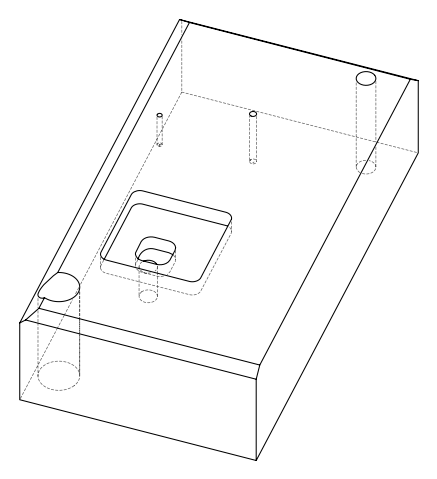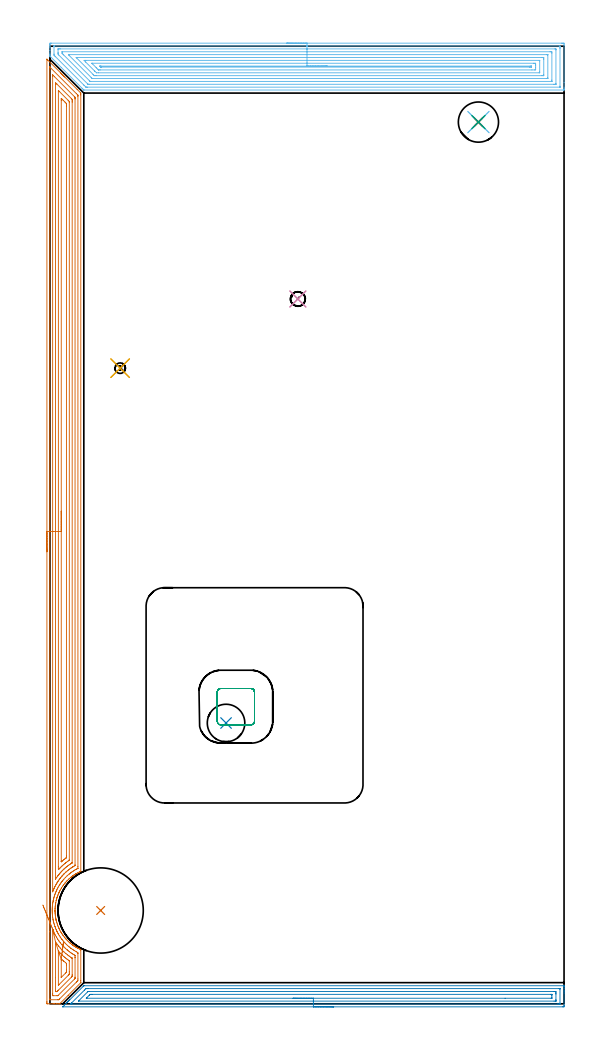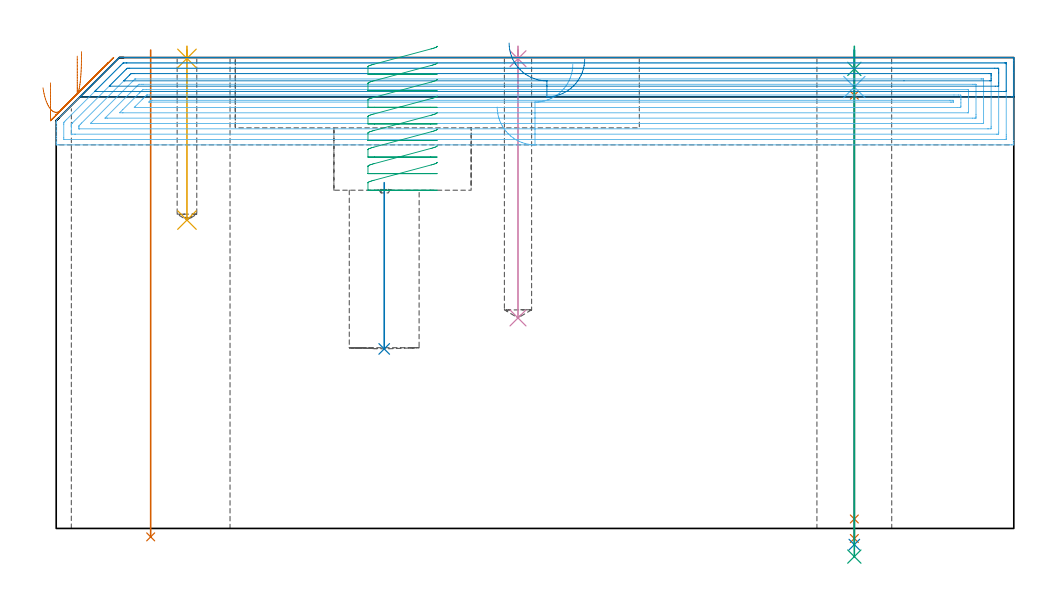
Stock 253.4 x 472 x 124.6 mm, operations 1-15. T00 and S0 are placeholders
(PLAN: 16 operations, 10 tool changes, 61.3 min)
(1 INDEXABLE_INSERT_DRILL_THROUGH_HOLE_FROM_SOLID | STEP1HOLE_1 | NXT0302_036 | 0.52 min | 172526 mm3)
(2 INDEXABLE_INSERT_DRILL_BLIND_HOLE_FROM_SOLID | STEP1POCKET | NXT0302_008 | 0.18 min | 20632 mm3)
(3 SPOT_DRILL | STEP1HOLE | NXT0321_9005460120000 | 0.05 min | 182 mm3)
(4 SPOT_DRILL_1 | STEP1POCKET_1 | NXT0321_9005460120000 | 0.03 min | 1 mm3)
(5 SPOT_DRILL_2 | STEP1POCKET_2 | NXT0321_9005460120000 | 0.03 min | 2 mm3)
(6 DRILL_BLIND_HOLE_INTO_CENTER | STEP1HOLE | UGT0301_176 | 0.04 min | 98 mm3)
(7 GUN_DRILL_THROUGH_HOLE | STEP1HOLE | UGT0307_001 | 0.56 min | 2265 mm3)
(8 SPADE_DRILL_TO_ENLARGE_THROUGH_HOLE | STEP1HOLE | UGT0306_003 | 0.53 min | 12683 mm3)
(9 DRILL_TO_ENLARGE_THROUGH_HOLE | STEP1HOLE | UGT0301_264 | 0.54 min | 23069 mm3)
(10 DRILL_BLIND_HOLE_INTO_CENTER_1 | STEP1POCKET_1 | UGT0301_467 | 0.29 min | 2717 mm3)
(11 DRILL_BLIND_HOLE_INTO_CENTER_2 | STEP1POCKET_2 | UGT0301_176 | 0.18 min | 871 mm3)
(12 AREA_MILL | FG_CHAMFER_SURFACE | UGT0205_001 | 18.04 min | 67590 mm3)
(13 AREA_MILL_1 | FG_CHAMFER_SURFACE_1 | UGT0205_001 | 21.57 min | 61544 mm3)
(14 AREA_MILL_2 | FG_CHAMFER_SURFACE_2 | UGT0205_001 | 7.99 min | 12993 mm3)
(15 MILL_RECTANGULAR_POCKET | POCKET_RECTANGULAR_STRAIGHT | UGT0201_100 | Follow Part, ap 4.5, ae 75% | 2.06 min | 32876 mm3)
(16 MILL_RECTANGULAR_POCKET_1 | POCKET_RECTANGULAR_STRAIGHT_1 | UGT0201_100 | Follow Part, ap 4.5, ae 75% | 8.73 min | 187247 mm3)
(TOOL NXT0302_036 | Index. Insert Drill 42mm [880-D4200L50-05] | D42 PA176 FL210 Z2)
(TOOL NXT0302_008 | Index. Insert Drill 18.5mm [880-D1850L25-05] | D18.5 PA176 FL93 Z2)
(TOOL NXT0321_9005460120000 | NC Spot Drill, 142deg, 12mm, Carbide, Uncoated | D12 PA142 FL30 Z2)
(TOOL UGT0301_176 | Twist Drill 5.2 mm | D5.2 PA118 FL50 Z2)
(TOOL UGT0307_001 | Gun Drill 5 mm | D5 PA130 FL24 Z1)
(TOOL UGT0306_003 | Spade Drill 12.5mm | D12.5 PA132 FL10 Z2)
(TOOL UGT0301_264 | Twist Drill 19.8 mm | D19.8 PA118 FL140 Z2)
(TOOL UGT0301_467 | Carbide Drill 7.2 mm | D7.2 PA118 FL69 Z2)
(TOOL UGT0205_001 | Chamfer Mill 20 x 3 x 45 deg. | D20 FL50 Z2)
(TOOL UGT0201_100 | End Mill 18 mm | D18 FL22 Z2)
(OP 1 INDEXABLE_INSERT_DRILL_THROUGH_HOLE_FROM_SOLID)
G17 G21 G94 G90
T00 M6
G54
G17 G0 G90 X25. Y46. S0 M3
G43 Z134.6 H1
G94 G81 G98 Z-2.233 F250. R126.6
G80
M5
M2
(OP 2 INDEXABLE_INSERT_DRILL_BLIND_HOLE_FROM_SOLID)
G17 G21 G94 G90
T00 M6
G54
G17 G0 G90 X86.8 Y138.4 S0 M3
G43 Z134.6 H1
G94 G81 G98 Z47.5 F250. R91.5
G80
M5
M2
(OP 3 SPOT_DRILL)
G17 G21 G94 G90
T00 M6
G54
G17 G0 G90 X211.2 Y434.6 S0 M3
G43 Z134.6 H0
G94 G81 G98 Z121.6 F250. R127.6
G80
M5
M2
(OP 4 SPOT_DRILL_1)
G17 G21 G94 G90
T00 M6
G54
G17 G0 G90 X122.2 Y347.4 S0 M3
G43 Z134.6 H0
G94 G81 G98 Z124.29 F250. R127.6
G80
M5
M2
(OP 5 SPOT_DRILL_2)
G17 G21 G94 G90
T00 M6
G54
G17 G0 G90 X34.6 Y313.3 S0 M3
G43 Z134.6 H0
G94 G81 G98 Z124.376 F250. R127.6
G80
M5
M2
(OP 6 DRILL_BLIND_HOLE_INTO_CENTER)
G17 G21 G94 G90
T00 M6
G54
G17 G0 G90 X211.2 Y434.6 S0 M3
G43 Z134.6 H0
G94 G81 G98 Z116.8 F250. R126.6
G80
M5
M2
(OP 7 GUN_DRILL_THROUGH_HOLE)
G17 G21 G94 G90
T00 M6
G54
G17 G0 G90 X211.2 Y434.6 M8
G43 Z134.6 H0
Z123.054
S716 M3
G94 G1 Z114.636 F125. M26
G4 X.084
Z2.5 F250.
G4 X.084
Z-2.666 F125.
G4 X.084
M5
M9
G0 Z123.054
Z134.6
M2
(OP 8 SPADE_DRILL_TO_ENLARGE_THROUGH_HOLE)
G17 G21 G94 G90
T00 M6
G54
G17 G0 G90 X211.2 Y434.6 S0 M3
G43 Z134.6 H0
G94 G73 G98 Z-4.283 F250. Q11.717 R126.6
G80
M5
M2
(OP 9 DRILL_TO_ENLARGE_THROUGH_HOLE)
G17 G21 G94 G90
T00 M6
G54
G17 G0 G90 X211.2 Y434.6 S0 M3
G43 Z134.6 H0
G94 G73 G98 Z-7.449 F250. Q18.864 R126.6
G80
M5
M2
(OP 10 DRILL_BLIND_HOLE_INTO_CENTER_1)
G17 G21 G94 G90
T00 M6
G54
G17 G0 G90 X122.2 Y347.4 S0 M3
G43 Z134.6 H0
G94 G81 G98 Z55.7 F250. R126.6
G80
M5
M2
(OP 11 DRILL_BLIND_HOLE_INTO_CENTER_2)
G17 G21 G94 G90
T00 M6
G54
G17 G0 G90 X34.6 Y313.3 S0 M3
G43 Z134.6 H0
G94 G81 G98 Z81.6 F250. R126.6
G80
M5
M2
(OP 12 AREA_MILL)
G17 G21 G94 G90
T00 M6
G54
G17 G0 G90 X116.7 Y473.5 S1061 M3
G43 Z134.6 H0
Z111.5
G94 G1 X116.738 Z110.629 F250.
X116.852 Z109.764
X117.041 Z108.912
X117.303 Z108.08
X117.637 Z107.274
X118.04 Z106.5
X118.509 Z105.764
X119.04 Z105.072
X119.629 Z104.429
X120.272 Z103.84
X120.964 Z103.309
X121.7 Z102.84
X122.474 Z102.437
X123.28 Z102.103
X124.112 Z101.841
X124.964 Z101.652
X125.828 Z101.538
X126.7 Z101.5
X252.272
X252.771 Y473.499 Z101.501
X253.265 Y473.495 Z101.503
X253.391 Y473.492 Z101.506
X253.396 Y473.006 Z101.992
X253.4 Y472.384 Z102.614
Y454.169 Z120.826
Y451.778 Z123.217
Y451.059 Z123.941
Y450.802 Z124.198
Y450.421 Z124.57
X253.392 Y450.403 Z124.588
X253.219 Y450.4 Z124.6
X16.723
X16.704 Y450.405 Z124.594
X16.692 Y450.409 Z124.59
X16.206 Y450.894 Z124.106
X15.829 Y451.27 Z123.728
X5.592 Y461.508 Z113.492
X0.147 Y466.951 Z108.046
X0.079 Y467.018 Z107.976
X0.01 Y467.098 Z107.893
X0.001 Y467.171 Z107.82
X0. Y467.617 Z107.383
Y467.864 Z107.135
Y468.584 Z106.412
Y469.828 Z105.169
Y471.237 Z103.759
Y471.859 Z103.137
Y472.744 Z102.253
X0.003 Y473.006 Z101.991
X0.009 Y473.491 Z101.506
X0.135 Y473.495 Z101.503
X0.629 Y473.5 Z101.5
X126.7
Y472.086 Z102.914
X251.02 Y472.085 Z102.915
X251.385 Y472.079 Z102.921
X251.39 Y471.961 Z103.039
X251.398 Y471.711 Z103.289
X251.4 Y471.237 Z103.763
Y470.824 Z104.176
X251.399 Y452.252 Z122.748
X251.391 Y451.838 Z123.162
X251.389 Y451.82 Z123.18
X251.383 Y451.818 Z123.182
X251.358 Y451.816 Z123.184
X251.305 Y451.815 Z123.185
X251.197 Y451.814 Z123.186
X18.475
X18.046 Y451.818 Z123.182
X17.833 Y451.821 Z123.179
X17.728 Y451.833 Z123.167
X17.617 Y451.938 Z123.062
X16.887 Y452.663 Z122.337
X16.723 Y452.827 Z122.173
X2.736 Y466.815 Z108.185
X2.417 Y467.135 Z107.865
X2.141 Y467.421 Z107.579
X2.01 Y467.564 Z107.436
X2.007 Y467.699 Z107.301
X2.001 Y468.11 Z106.89
Y471.648 Z103.352
X2.009 Y472.062 Z102.938
X2.011 Y472.08 Z102.92
X2.017 Y472.082 Z102.918
X2.042 Y472.084 Z102.916
X2.095 Y472.085 Z102.915
X2.203 Y472.086 Z102.914
X126.7
Y470.671 Z104.329
X248.873
X249.195 Y470.669 Z104.331
X249.302 Y470.668 Z104.332
X249.379 Y470.665 Z104.335
X249.39 Y470.555 Z104.445
X249.396 Y470.353 Z104.647
X249.399 Y470.15 Z104.85
Y453.547 Z121.453
X249.398 Y453.346 Z121.654
X249.392 Y453.277 Z121.723
X249.387 Y453.235 Z121.765
X249.355 Y453.234 Z121.766
X249.195 Y453.231 Z121.769
X248.623 Y453.229 Z121.771
X248.301 Y453.228 Z121.772
X19.405 Y453.229 Z121.771
X18.832 Y453.23 Z121.77
X18.795 Y453.233 Z121.767
X18.779 Y453.235 Z121.765
X18.704 Y453.304 Z121.696
X18.574 Y453.427 Z121.573
X18.511 Y453.488 Z121.512
X18.452 Y453.547 Z121.453
X4.301 Y467.699 Z107.301
X4.205 Y467.796 Z107.204
X4.016 Y467.995 Z107.005
X4.006 Y468.381 Z106.619
X4.002 Y468.584 Z106.416
X4. Y468.786 Z106.214
X4.002 Y470.554 Z104.446
X4.008 Y470.623 Z104.377
X4.013 Y470.665 Z104.335
X4.045 Y470.666 Z104.334
X4.205 Y470.669 Z104.331
X4.777 Y470.671 Z104.329
X5.1
X126.7
Y469.257 Z105.743
X246.512
X246.727 Y469.256 Z105.744
X247.272 Y469.25 Z105.75
X247.39 Y469.235 Z105.765
X247.394 Y469.024 Z105.976
X247.4 Y468.59 Z106.41
Y455.323 Z119.677
X247.397 Y454.877 Z120.123
X247.393 Y454.659 Z120.341
X247.39 Y454.65 Z120.35
X247.382 Y454.647 Z120.353
X247.35 Y454.645 Z120.355
X247.291 Y454.643 Z120.357
X247.193
X20.086
X19.916 Y454.645 Z120.355
X19.832 Y454.648 Z120.352
X19.815 Y454.649 Z120.351
X19.772 Y454.687 Z120.313
X19.688 Y454.766 Z120.234
X19.405 Y455.044 Z119.956
X6.75 Y467.699 Z107.301
X6.616 Y467.836 Z107.164
X6.36 Y468.101 Z106.899
X6.01 Y468.47 Z106.53
X6. Y468.577 Z106.423
Y468.584 Z106.416
X6.003 Y469.023 Z105.977
X6.008 Y469.241 Z105.759
X6.01 Y469.25 Z105.75
X6.018 Y469.252 Z105.748
X6.05 Y469.255 Z105.745
X6.109 Y469.257 Z105.743
X6.207
X126.7
Y467.843 Z107.157
X244.87 Y467.842 Z107.158
X245.161 Y467.84 Z107.16
X245.354 Y467.836 Z107.164
X245.392 Y467.832 Z107.168
X245.394 Y467.822 Z107.178
X245.397 Y467.795 Z107.205
X245.399 Y467.699 Z107.301
X245.4 Y456.417 Z118.583
X245.398 Y456.201 Z118.799
X245.394 Y456.117 Z118.883
X245.39 Y456.077 Z118.923
X245.383 Y456.064 Z118.936
X245.306 Y456.062 Z118.938
X245.015 Y456.058 Z118.942
X244.869 Y456.057 Z118.943
X244.724
X21.048 Y456.058 Z118.942
X20.951 Y456.06 Z118.94
X20.875 Y456.064 Z118.936
X20.841 Y456.069 Z118.931
X20.826 Y456.081 Z118.919
X20.701 Y456.201 Z118.799
X20.3 Y456.599 Z118.401
X9.57 Y467.328 Z107.672
X9.203 Y467.699 Z107.301
X9.084 Y467.824 Z107.176
X9.074 Y467.835 Z107.165
X9.105 Y467.838 Z107.162
X9.182 Y467.841 Z107.159
X9.279 Y467.843 Z107.157
X9.425
X126.7
Y466.429 Z108.571
X242.432 Y466.428 Z108.572
X242.936 Y466.426 Z108.574
X243.333 Y466.422 Z108.578
X243.39 Y466.419 Z108.581
X243.396 Y466.36 Z108.64
X243.399 Y465.93 Z109.07
X243.4 Y465.471 Z109.529
X243.399 Y457.97 Z117.03
X243.395 Y457.515 Z117.485
X243.391 Y457.484 Z117.516
X243.374 Y457.478 Z117.522
X243.314 Y457.475 Z117.525
X243.188 Y457.473 Z117.527
X242.936 Y457.471 Z117.529
X242.546
X22.982
X22.591 Y457.472 Z117.528
X22.088 Y457.476 Z117.524
X21.921 Y457.478 Z117.522
X21.87 Y457.489 Z117.511
X21.825 Y457.531 Z117.469
X21.734 Y457.618 Z117.382
X21.378 Y457.97 Z117.03
X21.194 Y458.154 Z116.846
X13.147 Y466.201 Z108.799
X13.018 Y466.333 Z108.667
X12.957 Y466.398 Z108.602
X12.937 Y466.423 Z108.577
X12.944 Y466.424 Z108.576
X13.147 Y466.426 Z108.574
X13.537 Y466.428 Z108.572
X126.7 Y466.429 Z108.571
Y465.015 Z109.985
X241.179 Y465.014 Z109.986
X241.352 Y465.01 Z109.99
X241.388 Y465.008 Z109.992
X241.394 Y464.985 Z110.015
X241.398 Y464.956 Z110.044
X241.399 Y464.926 Z110.074
X241.4 Y464.796 Z110.204
X241.399 Y459.239 Z115.761
X241.396 Y459.073 Z115.927
X241.39 Y458.94 Z116.06
X241.381 Y458.891 Z116.109
X241.116 Y458.885 Z116.115
X23.845
X22.982 Y458.891 Z116.109
X22.943 Y458.892 Z116.108
X22.088 Y459.71 Z115.29
X22.059 Y459.739 Z115.261
X17.617 Y464.18 Z110.82
X16.804 Y465.008 Z109.992
X17.617 Y465.014 Z109.986
X17.649 Y465.015 Z109.985
X126.7
Y463.6 Z111.4
X238.465
X239.036 Y463.597 Z111.403
X239.359 Y463.593 Z111.407
X239.395 Y463.277 Z111.723
X239.398 Y463.238 Z111.762
X239.4 Y462.392 Z112.608
Y461.508 Z113.492
X239.398 Y460.623 Z114.377
X239.397 Y460.586 Z114.414
X239.359 Y460.307 Z114.693
X238.79 Y460.302 Z114.698
X237.571 Y460.3 Z114.7
X24.77
X24.201 Y460.302 Z114.698
X24.04 Y460.304 Z114.696
X23.963 Y460.307 Z114.693
X23.876 Y460.384 Z114.616
X23.63 Y460.623 Z114.377
X22.982 Y461.265 Z113.735
X22.739 Y461.508 Z113.492
X20.97 Y463.277 Z111.723
X20.753 Y463.497 Z111.503
X20.694 Y463.56 Z111.44
X20.666 Y463.592 Z111.408
X20.673 Y463.594 Z111.406
X20.757 Y463.597 Z111.403
X20.867 Y463.6 Z111.4
X126.7
Y462.186 Z112.814
X236.677
X236.886 Y462.185 Z112.815
X237.362 Y462.18 Z112.82
X237.388 Y462.179 Z112.821
X237.391 Y462.154 Z112.846
X237.396 Y462.086 Z112.914
X237.398 Y461.95 Z113.05
X237.396 Y461.814 Z113.186
X237.391 Y461.746 Z113.254
X237.388 Y461.72 Z113.28
X237.358 Y461.718 Z113.282
X237.155 Y461.716 Z113.284
X236.677 Y461.714 Z113.286
X236.469
X25.455
X25.328 Y461.716 Z113.284
X25.05 Y461.721 Z113.279
X24.981 Y461.727 Z113.273
X24.863 Y461.838 Z113.162
X24.77 Y461.928 Z113.072
X24.568 Y462.138 Z112.862
X24.529 Y462.179 Z112.821
X24.597 Y462.181 Z112.819
X24.77 Y462.184 Z112.816
X24.979 Y462.186 Z112.814
X25.187
X126.7
X127.572 Z112.852
X128.437 Z112.966
X129.288 Z113.155
X130.12 Z113.417
X130.926 Z113.751
X131.7 Z114.154
X132.436 Z114.622
X133.128 Z115.153
X133.771 Z115.743
X134.36 Z116.386
X134.892 Z117.078
X135.36 Z117.814
X135.763 Z118.588
X136.097 Z119.394
X136.359 Z120.226
X136.548 Z121.077
X136.662 Z121.942
X136.7 Z122.814
G0 Z134.6
M5
M2
(OP 13 AREA_MILL_1)
G17 G21 G94 G90
T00 M6
G54
G17 G0 G90 X-1.5 Y222.8 S1061 M3
G43 Z134.6 H0
Z117.9
G94 G1 Y222.838 Z117.028 F250.
Y222.952 Z116.164
Y223.141 Z115.312
Y223.403 Z114.48
Y223.737 Z113.674
Y224.14 Z112.9
Y224.608 Z112.164
Y225.14 Z111.472
Y225.729 Z110.829
Y226.372 Z110.24
Y227.064 Z109.708
Y227.8 Z109.24
Y228.574 Z108.837
Y229.38 Z108.503
Y230.212 Z108.241
Y231.063 Z108.052
Y231.928 Z107.938
Y232.8 Z107.9
Y465.582
X-1.495 Y465.583 Z107.904
X-1.483 Y465.582 Z107.915
X-1.44 Y465.541 Z107.959
X-1.423 Y465.523 Z107.977
X-1.183 Y465.284 Z108.214
X-1.07 Y465.171 Z108.328
X5.155 Y458.945 Z114.555
X5.366 Y458.735 Z114.764
X5.53 Y458.572 Z114.925
X5.69 Y458.411 Z115.087
X5.812 Y458.289 Z115.21
X5.97 Y458.132 Z115.365
X6.123 Y457.978 Z115.521
X6.259 Y457.842 Z115.657
X6.41 Y457.692 Z115.805
X6.557 Y457.544 Z115.954
X6.705 Y457.396 Z116.103
X6.85 Y457.252 Z116.246
X6.99 Y457.111 Z116.388
X7.152 Y456.949 Z116.55
X7.29 Y456.812 Z116.686
X13.402 Y450.698 Z122.802
X15.188 Y448.912 Z124.588
X15.193 Y448.897 Z124.593
X15.2 Y448.019 Z124.6
Y65.303
X15.196 Y65.294 Z124.596
X15.193 Y65.288 Z124.592
X14.77 Y65.095 Z124.164
X14.611 Y65.02 Z124.009
X14.48 Y64.958 Z123.879
X13.604 Y64.514 Z123.003
X13.074 Y64.226 Z122.469
X13.01 Y64.187 Z122.404
X12.817 Y64.073 Z122.216
X12.728 Y64.02 Z122.128
X12.57 Y63.919 Z121.965
X12.434 Y63.835 Z121.833
X11.853 Y63.469 Z121.252
X11.69 Y63.36 Z121.09
X11.647 Y63.332 Z121.047
X11.361 Y63.125 Z120.76
X11.25 Y63.044 Z120.646
X11.123 Y62.954 Z120.522
X10.977 Y62.849 Z120.376
X10.949 Y62.828 Z120.349
X10.81 Y62.72 Z120.205
X10.632 Y62.587 Z120.032
X10.557 Y62.53 Z119.956
X10.436 Y62.437 Z119.833
X10.101 Y62.163 Z119.501
X9.381 Y61.543 Z118.78
X9.226 Y61.398 Z118.625
X9.166 Y61.339 Z118.564
X9.05 Y61.225 Z118.446
X8.61 Y60.799 Z118.009
X8.455 Y60.649 Z117.854
X8.35 Y60.539 Z117.75
X8.15 Y60.32 Z117.55
X8.023 Y60.179 Z117.421
X7.635 Y59.755 Z117.034
X7.512 Y59.611 Z116.912
X7.475 Y59.567 Z116.874
X6.906 Y58.86 Z116.303
X6.599 Y58.457 Z115.998
X6.557 Y58.397 Z115.955
X6.25 Y57.966 Z115.649
X5.723 Y57.176 Z115.123
X5.658 Y57.072 Z115.058
X5.64 Y57.042 Z115.04
X5.285 Y56.428 Z114.682
X5.174 Y56.237 Z114.572
X5.14 Y56.177 Z114.538
X4.848 Y55.641 Z114.247
X4.794 Y55.535 Z114.194
X4.669 Y55.283 Z114.068
X4.581 Y55.088 Z113.977
X4.503 Y54.923 Z113.902
X4.413 Y54.727 Z113.813
X4.375 Y54.641 Z113.772
X4.314 Y54.513 Z113.714
X4.258 Y54.389 Z113.656
X3.974 Y53.718 Z113.37
X3.876 Y53.464 Z113.276
X3.823 Y53.302 Z113.216
X3.725 Y53.026 Z113.122
X3.586 Y52.628 Z112.983
X3.577 Y52.6 Z112.974
X3.518 Y52.409 Z112.914
X3.463 Y52.231 Z112.86
X3.33 Y51.804 Z112.728
X3.299 Y51.706 Z112.698
X3.097 Y50.96 Z112.496
X3.081 Y50.891 Z112.48
X3.063 Y50.812 Z112.462
X2.88 Y49.917 Z112.276
X2.85 Y49.73 Z112.243
X2.744 Y49.105 Z112.142
X2.73 Y49.023 Z112.127
X2.71 Y48.837 Z112.101
X2.633 Y48.233 Z112.028
X2.62 Y48.129 Z112.015
X2.605 Y47.944 Z111.999
X2.545 Y47.234 Z111.943
X2.543 Y47.162 Z111.941
X2.54 Y47.051 Z111.934
X2.514 Y46.34 Z111.91
X2.517 Y46.068 Z111.903
Y46.013 Z111.904
X2.518 Y45.807 Z111.905
Y45.688 Z111.909
X2.519 Y45.446 Z111.91
X2.529 Y45.265 Z111.915
X2.543 Y44.959 Z111.933
X2.562 Y44.552 Z111.956
X2.579 Y44.372 Z111.97
X2.624 Y43.857 Z112.021
X2.642 Y43.657 Z112.039
X2.762 Y42.763 Z112.157
X2.793 Y42.586 Z112.188
X2.908 Y41.917 Z112.307
X2.917 Y41.869 Z112.316
X2.953 Y41.693 Z112.352
X3.002 Y41.453 Z112.401
X3.037 Y41.302 Z112.436
X3.051 Y41.246 Z112.448
X3.081 Y41.111 Z112.48
X3.113 Y40.974 Z112.512
X3.289 Y40.353 Z112.683
X3.33 Y40.2 Z112.727
X3.363 Y40.08 Z112.762
X3.57 Y39.419 Z112.969
X3.645 Y39.186 Z113.041
X3.706 Y39.014 Z113.101
X3.802 Y38.738 Z113.199
X3.968 Y38.291 Z113.367
X4.21 Y37.733 Z113.608
X4.355 Y37.397 Z113.752
X4.436 Y37.228 Z113.831
X4.627 Y36.817 Z114.026
X4.666 Y36.734 Z114.065
X4.775 Y36.503 Z114.173
X4.862 Y36.334 Z114.259
X5.257 Y35.609 Z114.656
X5.383 Y35.392 Z114.782
X5.487 Y35.215 Z114.885
X5.621 Y34.995 Z115.018
X5.724 Y34.824 Z115.122
X5.795 Y34.714 Z115.192
X5.905 Y34.548 Z115.302
X6.092 Y34.265 Z115.489
X6.263 Y34.015 Z115.661
X6.396 Y33.82 Z115.795
X6.599 Y33.542 Z115.998
X7.073 Y32.926 Z116.471
X7.475 Y32.435 Z116.874
X7.673 Y32.206 Z117.073
X7.824 Y32.031 Z117.223
X7.971 Y31.869 Z117.37
X8.085 Y31.744 Z117.484
X8.351 Y31.462 Z117.749
X8.669 Y31.137 Z118.068
X8.946 Y30.867 Z118.344
X9.226 Y30.602 Z118.625
X9.47 Y30.381 Z118.87
X9.623 Y30.243 Z119.022
X9.807 Y30.083 Z119.204
X9.861 Y30.036 Z119.258
X9.93 Y29.979 Z119.327
X10.102 Y29.835 Z119.5
X10.709 Y29.349 Z120.107
X10.81 Y29.271 Z120.206
X10.843 Y29.246 Z120.24
X10.917 Y29.19 Z120.316
X10.977 Y29.146 Z120.376
X11.155 Y29.021 Z120.554
X11.25 Y28.955 Z120.646
X11.337 Y28.893 Z120.736
X11.614 Y28.697 Z121.013
X11.69 Y28.645 Z121.086
X11.759 Y28.595 Z121.158
X11.853 Y28.529 Z121.252
X11.964 Y28.454 Z121.362
X12.058 Y28.395 Z121.457
X12.13 Y28.35 Z121.526
X12.211 Y28.297 Z121.61
X12.344 Y28.213 Z121.744
X12.565 Y28.079 Z121.965
X12.728 Y27.98 Z122.128
X12.952 Y27.851 Z122.352
X13.244 Y27.682 Z122.644
X13.45 Y27.564 Z122.846
X13.457 Y27.56 Z122.854
X13.605 Y27.481 Z123.002
X14.479 Y27.046 Z123.878
X14.852 Y26.872 Z124.251
X15.085 Y26.761 Z124.481
X15.197 Y26.702 Z124.589
X15.2 Y26.511 Z124.6
X15.198 Y11.33 Z124.598
X15.195 Y10.477 Z124.595
Y10.437
X15.194 Y10.431 Z124.594
X15.184 Y10.384 Z124.583
X8.986 Y4.186 Z118.385
X4.841 Y0.041 Z114.238
X4.799 Y0.01 Z114.196
X4.761 Y0. Z114.159
X4.706 Z114.105
X3.988 Z113.388
X3.33 Z112.725
X2.121 Z111.518
X1.57 Z110.965
X-1.07 Y0.001 Z108.327
X-1.278 Y0.004 Z108.118
X-1.491 Y0.01 Z107.905
X-1.495 Y0.182 Z107.903
X-1.499 Y0.613 Z107.901
X-1.5 Y1.05 Z107.9
Y232.8
X-0.086 Z109.314
Y461.414
X-0.084 Y461.686 Z109.316
X-0.082 Y461.718 Z109.318
X-0.081 Y461.719 Z109.319
X-0.072 Y461.715 Z109.328
X-0.031 Y461.679 Z109.369
X0.007 Y461.643 Z109.407
X0.236 Y461.414 Z109.636
X13.01 Y448.641 Z122.41
X13.629 Y448.019 Z123.029
X13.719 Y447.924 Z123.119
X13.771 Y447.867 Z123.171
X13.779 Y447.821 Z123.179
X13.782 Y447.625 Z123.182
X13.785 Y447.232 Z123.185
Y67.59
X13.781 Y66.807 Z123.181
X13.779 Y66.753 Z123.179
X13.771 Y66.734 Z123.171
X13.716 Y66.697 Z123.116
X13.249 Y66.455 Z122.649
X13.01 Y66.328 Z122.41
X12.676 Y66.143 Z122.076
X12.13 Y65.832 Z121.53
X12.113 Y65.822 Z121.513
X12.085 Y65.804 Z121.485
X11.571 Y65.478 Z120.971
X11.25 Y65.27 Z120.65
X11.037 Y65.127 Z120.437
X10.725 Y64.911 Z120.125
X10.518 Y64.761 Z119.918
X10.37 Y64.651 Z119.77
X10.014 Y64.38 Z119.414
X9.544 Y64.018 Z118.944
X9.514 Y63.994 Z118.914
X8.61 Y63.217 Z118.01
X8.562 Y63.174 Z117.962
X8.51 Y63.125 Z117.91
X7.661 Y62.302 Z117.061
X7.593 Y62.232 Z116.993
X6.81 Y61.38 Z116.21
X6.774 Y61.339 Z116.174
X6.408 Y60.895 Z115.808
X6.039 Y60.446 Z115.439
X6.008 Y60.408 Z115.408
X5.97 Y60.359 Z115.37
X5.629 Y59.899 Z115.029
X5.376 Y59.553 Z114.776
X5.257 Y59.384 Z114.657
X5.09 Y59.139 Z114.49
X4.9 Y58.853 Z114.3
X4.775 Y58.66 Z114.175
X4.556 Y58.31 Z113.956
X4.232 Y57.767 Z113.632
X4.21 Y57.729 Z113.61
X3.908 Y57.181 Z113.308
X3.743 Y56.874 Z113.143
X3.602 Y56.598 Z113.002
X3.33 Y56.04 Z112.73
X3.311 Y56. Z112.711
X3.303 Y55.981 Z112.703
X3.038 Y55.384 Z112.438
X2.91 Y55.088 Z112.31
X2.773 Y54.76 Z112.173
X2.561 Y54.195 Z111.961
X2.45 Y53.893 Z111.85
X2.301 Y53.453 Z111.701
X2.252 Y53.302 Z111.652
X2.091 Y52.774 Z111.491
X1.982 Y52.409 Z111.382
X1.893 Y52.081 Z111.293
X1.744 Y51.516 Z111.144
X1.57 Y50.72 Z110.97
X1.554 Y50.64 Z110.954
X1.551 Y50.623 Z110.951
X1.422 Y49.88 Z110.822
X1.398 Y49.73 Z110.798
X1.309 Y49.102 Z110.709
X1.275 Y48.837 Z110.675
X1.215 Y48.304 Z110.615
X1.184 Y47.944 Z110.584
X1.148 Y47.48 Z110.548
X1.128 Y47.051 Z110.528
X1.113 Y46.622 Z110.513
X1.103 Y46.158 Z110.503
X1.105 Y45.737 Z110.505
X1.113 Y45.265 Z110.513
X1.133 Y44.816 Z110.533
X1.157 Y44.372 Z110.557
X1.201 Y43.853 Z110.601
X1.238 Y43.479 Z110.638
X1.314 Y42.846 Z110.714
X1.351 Y42.586 Z110.751
X1.474 Y41.79 Z110.874
X1.491 Y41.693 Z110.891
X1.57 Y41.257 Z110.97
X1.666 Y40.8 Z111.066
X1.678 Y40.745 Z111.078
X1.695 Y40.673 Z111.095
X1.804 Y40.241 Z111.204
X1.895 Y39.907 Z111.295
X2.023 Y39.448 Z111.423
X2.157 Y39.014 Z111.557
X2.432 Y38.139 Z111.832
X2.438 Y38.121 Z111.838
X2.45 Y38.087 Z111.85
X2.722 Y37.365 Z112.122
X2.776 Y37.228 Z112.176
X3.021 Y36.648 Z112.421
X3.161 Y36.334 Z112.561
X3.33 Y35.964 Z112.73
X3.496 Y35.61 Z112.896
X3.529 Y35.542 Z112.929
X3.579 Y35.441 Z112.979
X3.851 Y34.913 Z113.251
X4.052 Y34.548 Z113.452
X4.21 Y34.271 Z113.61
X4.578 Y33.655 Z113.978
X5.09 Y32.854 Z114.49
X5.126 Y32.799 Z114.526
X5.135 Y32.785 Z114.535
X5.293 Y32.557 Z114.693
X5.802 Y31.869 Z115.202
X5.97 Y31.652 Z115.37
X6.515 Y30.976 Z115.915
X6.85 Y30.586 Z116.25
X7.305 Y30.083 Z116.705
X7.73 Y29.641 Z117.13
X8.185 Y29.19 Z117.585
X8.61 Y28.796 Z118.01
X9.172 Y28.297 Z118.572
X9.49 Y28.037 Z118.89
X10.284 Y27.404 Z119.684
X10.37 Y27.341 Z119.77
X10.579 Y27.192 Z119.979
X11.25 Y26.731 Z120.65
X11.578 Y26.511 Z120.978
X12.13 Y26.177 Z121.53
X12.92 Y25.71 Z122.32
X13.087 Y25.618 Z122.487
X13.779 Y25.218 Z123.179
X13.784 Y24.832 Z123.184
X13.785 Y24.725 Z123.185
X13.783 Y12.223 Z123.183
X13.778 Y11.443 Z123.178
X13.674 Y11.33 Z123.074
X13.342 Y10.993 Z122.742
X13.01 Y10.659 Z122.41
X4.75 Y2.4 Z114.15
X4.476 Y2.13 Z113.876
X4.386 Y2.044 Z113.786
X4.353 Y2.015 Z113.753
X4.308 Y2.01 Z113.708
X4.21 Y2.006 Z113.61
X3.723 Y2.001 Z113.123
X0.002 Z109.402
X-0.028 Y2.002 Z109.372
X-0.06 Y2.007 Z109.34
X-0.079 Y2.011 Z109.321
X-0.08 Y2.035 Z109.32
X-0.085 Y2.293 Z109.315
X-0.086 Y35.477 Z109.314
Y232.8
X1.328 Z110.728
X1.329 Y457.194 Z110.729
X1.333 Y457.842 Z110.733
X1.334 Y457.848 Z110.734
X1.352 Y457.842 Z110.752
X1.57 Y457.628 Z110.97
X2.252 Y456.949 Z111.652
X12.13 Y447.07 Z121.53
X12.333 Y446.858 Z121.733
X12.357 Y446.833 Z121.757
X12.364 Y446.772 Z121.764
X12.368 Y446.642 Z121.768
X12.37 Y446.478 Z121.77
X12.371 Y446.233 Z121.771
Y445.988
Y68.483
X12.369 Y68.24 Z121.769
X12.365 Y68.157 Z121.765
X12.363 Y68.136 Z121.763
X12.351 Y68.126 Z121.751
X12.317 Y68.104 Z121.717
X11.877 Y67.846 Z121.277
X11.446 Y67.59 Z120.846
X11.325 Y67.514 Z120.725
X11.25 Y67.467 Z120.65
X10.786 Y67.168 Z120.186
X10.37 Y66.894 Z119.77
X10.254 Y66.815 Z119.654
X10.089 Y66.697 Z119.489
X9.741 Y66.442 Z119.141
X9.49 Y66.255 Z118.89
X9.237 Y66.061 Z118.637
X8.908 Y65.804 Z118.308
X8.743 Y65.669 Z118.143
X8.61 Y65.557 Z118.01
X8.264 Y65.262 Z117.664
X7.858 Y64.911 Z117.258
X7.79 Y64.85 Z117.19
X7.73 Y64.793 Z117.13
X6.889 Y63.979 Z116.289
X6.85 Y63.939 Z116.25
X6.46 Y63.521 Z115.86
X6.094 Y63.125 Z115.494
X6.035 Y63.06 Z115.435
X5.97 Y62.986 Z115.37
X5.627 Y62.58 Z115.027
X5.336 Y62.232 Z114.736
X5.225 Y62.095 Z114.625
X5.09 Y61.925 Z114.49
X4.837 Y61.596 Z114.237
X4.643 Y61.339 Z114.043
X4.46 Y61.085 Z113.86
X4.21 Y60.731 Z113.61
X4.095 Y60.563 Z113.495
X4.017 Y60.446 Z113.417
X3.745 Y60.025 Z113.145
X3.442 Y59.553 Z112.842
X3.399 Y59.483 Z112.799
X3.33 Y59.365 Z112.73
X3.075 Y58.919 Z112.475
X2.929 Y58.66 Z112.329
X2.759 Y58.347 Z112.159
X2.45 Y57.774 Z111.85
X2.448 Y57.77 Z111.848
X2.164 Y57.164 Z111.564
X2.03 Y56.874 Z111.43
X1.887 Y56.553 Z111.287
X1.634 Y55.981 Z111.034
X1.615 Y55.936 Z111.015
X1.57 Y55.827 Z110.97
X1.366 Y55.296 Z110.766
X1.347 Y55.249 Z110.747
X1.334 Y55.222 Z110.734
X1.332 Y55.234 Z110.732
X1.328 Y55.308 Z110.728
Y232.8
X2.743 Z112.143
X2.744 Y453.079 Z112.144
X2.745 Y453.377 Z112.145
X2.75 Y453.966 Z112.15
X3.33 Y453.419 Z112.73
X3.374 Y453.377 Z112.774
X10.517 Y446.233 Z119.917
X10.669 Y446.075 Z120.069
X10.95 Y445.781 Z120.35
X10.953 Y445.641 Z120.353
X10.956 Y445.34 Z120.356
X10.957 Y444.744 Z120.357
Y444.447
Y69.674
X10.955 Y69.525 Z120.355
X10.952 Y69.489 Z120.352
X10.95 Y69.477 Z120.35
X10.931 Y69.463 Z120.331
X10.804 Y69.376 Z120.204
X10.537 Y69.207 Z119.937
X10.37 Y69.099 Z119.77
X10.003 Y68.856 Z119.403
X9.451 Y68.483 Z118.851
X8.965 Y68.123 Z118.365
X8.61 Y67.856 Z118.01
X8.461 Y67.741 Z117.861
X8.269 Y67.59 Z117.669
X7.972 Y67.345 Z117.372
X7.73 Y67.142 Z117.13
X7.492 Y66.939 Z116.892
X7.213 Y66.697 Z116.613
X7.022 Y66.523 Z116.422
X6.85 Y66.363 Z116.25
X6.567 Y66.092 Z115.967
X6.27 Y65.804 Z115.67
X6.119 Y65.654 Z115.519
X5.97 Y65.502 Z115.37
X5.685 Y65.2 Z115.085
X5.416 Y64.911 Z114.816
X5.26 Y64.739 Z114.66
X5.09 Y64.549 Z114.49
X4.846 Y64.266 Z114.246
X4.636 Y64.018 Z114.036
X4.443 Y63.782 Z113.843
X4.21 Y63.495 Z113.61
X4.048 Y63.289 Z113.448
X3.922 Y63.125 Z113.322
X3.668 Y62.782 Z113.068
X3.33 Y62.319 Z112.73
X3.294 Y62.269 Z112.694
X2.86 Y61.629 Z112.26
X2.802 Y61.547 Z112.202
X2.752 Y61.478 Z112.152
X2.75 Y61.477 Z112.15
X2.747 Y61.499 Z112.147
X2.745 Y61.553 Z112.145
X2.743 Y61.714 Z112.143
Y61.935
Y232.8
X4.157 Z113.557
Y449.913
X4.159 Y450.021 Z113.559
X4.162 Y450.093 Z113.562
X4.165 Y450.129 Z113.565
X4.168 Y450.126 Z113.568
X4.21 Y450.089 Z113.61
X4.497 Y449.805 Z113.897
X8.961 Y445.34 Z118.361
X9.49 Y444.803 Z118.89
X9.528 Y444.762 Z118.928
X9.537 Y444.608 Z118.937
X9.541 Y444.501 Z118.941
X9.543 Y444.447 Z118.943
Y444.393
Y71.109
X9.542 Y71.054 Z118.942
X9.539 Y70.946 Z118.939
X9.532 Y70.771 Z118.932
X9.49 Y70.74 Z118.89
X9.216 Y70.547 Z118.616
X8.817 Y70.269 Z118.217
X8.696 Y70.182 Z118.096
X8.61 Y70.119 Z118.01
X8.189 Y69.803 Z117.589
X7.73 Y69.456 Z117.13
X7.685 Y69.422 Z117.085
X7.628 Y69.376 Z117.028
X7.2 Y69.021 Z116.6
X6.85 Y68.727 Z116.25
X6.719 Y68.616 Z116.119
X6.567 Y68.483 Z115.967
X6.252 Y68.197 Z115.652
X5.97 Y67.935 Z115.37
X5.795 Y67.768 Z115.195
X5.611 Y67.59 Z115.011
X5.348 Y67.329 Z114.748
X5.09 Y67.068 Z114.49
X4.91 Y66.88 Z114.31
X4.738 Y66.697 Z114.138
X4.481 Y66.423 Z113.881
X4.21 Y66.135 Z113.61
X4.163 Y66.697 Z113.563
X4.16 Y66.748 Z113.56
X4.157 Y67.59 Z113.557
Y67.644
Y232.8
X5.571 Z114.971
Y445.34
X5.573 Y445.743 Z114.973
X5.577 Y446.233 Z114.977
X5.578 Y446.258 Z114.978
X5.612 Y446.233 Z115.012
X5.97 Y445.88 Z115.37
X6.512 Y445.34 Z115.912
X7.406 Y444.447 Z116.806
X7.73 Y444.122 Z117.13
X8.011 Y443.838 Z117.411
X8.081 Y443.764 Z117.481
X8.113 Y443.728 Z117.513
X8.122 Y443.687 Z117.522
X8.124 Y443.554 Z117.524
X8.128 Y443.15 Z117.528
X8.129 Y442.661 Z117.529
Y442.256
Y72.949
X8.128 Y72.545 Z117.528
X8.123 Y72.055 Z117.523
X8.122 Y72.035 Z117.522
X8.107 Y72.015 Z117.507
X8.061 Y71.975 Z117.461
X7.994 Y71.922 Z117.394
X7.918 Y71.865 Z117.318
X7.73 Y71.725 Z117.13
X7.412 Y71.485 Z116.812
X6.99 Y71.162 Z116.39
X6.911 Y71.1 Z116.311
X6.85 Y71.05 Z116.25
X6.428 Y70.698 Z115.828
X5.97 Y70.313 Z115.37
X5.919 Y70.269 Z115.319
X5.775 Y70.148 Z115.175
X5.615 Y70.015 Z115.015
X5.577 Y69.985 Z114.977
X5.575 Y70.018 Z114.975
X5.573 Y70.09 Z114.973
X5.571 Y70.18 Z114.971
Y70.269
Y232.8
Y233.672 Z115.009
Y234.536 Z115.123
Y235.388 Z115.312
Y236.22 Z115.574
Y237.026 Z115.908
Y237.8 Z116.311
Y238.536 Z116.78
Y239.228 Z117.311
Y239.871 Z117.9
Y240.46 Z118.543
Y240.991 Z119.235
Y241.46 Z119.971
Y241.863 Z120.745
Y242.197 Z121.551
Y242.459 Z122.383
Y242.648 Z123.235
Y242.762 Z124.1
Y242.8 Z124.971
G0 Z134.6
X-3.494 Y48.683
Z116.588
G1 X-3.365 Y48.366 Z115.785
X-3.211 Y47.986 Z115.016
X-3.032 Y47.544 Z114.285
X-2.83 Y47.046 Z113.598
X-2.607 Y46.494 Z112.961
X-2.363 Y45.892 Z112.378
X-2.101 Y45.245 Z111.854
X-1.823 Y44.559 Z111.392
X-1.531 Y43.838 Z110.997
X-1.227 Y43.088 Z110.672
X-0.914 Y42.315 Z110.418
X-0.594 Y41.523 Z110.237
X-0.268 Y40.721 Z110.132
X0.059 Y39.913 Z110.103
X0.386 Y39.105 Z110.15
X0.71 Y38.305 Z110.272
X1.029 Y37.517 Z110.47
X1.341 Y36.748 Z110.741
X1.383 Y36.645 Z110.783
X1.408 Y36.58 Z110.808
X1.458 Y36.448 Z110.858
X1.504 Y36.334 Z110.904
X1.57 Y36.174 Z110.97
X1.892 Y35.441 Z111.292
X2.159 Y34.844 Z111.559
X2.3 Y34.548 Z111.7
X2.45 Y34.241 Z111.85
X2.758 Y33.655 Z112.158
X3.137 Y32.958 Z112.537
X3.254 Y32.762 Z112.654
X3.33 Y32.637 Z112.73
X3.818 Y31.869 Z113.218
X4.21 Y31.271 Z113.61
X4.329 Y31.097 Z113.729
X4.416 Y30.976 Z113.816
X5.045 Y30.13 Z114.445
X5.09 Y30.073 Z114.49
X5.82 Y29.19 Z115.22
X5.97 Y29.019 Z115.37
X6.632 Y28.297 Z116.032
X6.85 Y28.073 Z116.25
X7.528 Y27.404 Z116.928
X7.73 Y27.219 Z117.13
X8.521 Y26.511 Z117.921
X8.57 Y26.47 Z117.97
X8.61 Y26.437 Z118.01
X8.966 Y26.149 Z118.366
X9.49 Y25.741 Z118.89
X9.65 Y25.618 Z119.05
X10.37 Y25.116 Z119.77
X10.94 Y24.725 Z120.34
X11.25 Y24.532 Z120.65
X11.73 Y24.238 Z121.13
X12.13 Y24.005 Z121.53
X12.238 Y23.94 Z121.638
X12.317 Y23.89 Z121.717
X12.362 Y23.86 Z121.762
X12.364 Y23.832 Z121.764
X12.368 Y23.59 Z121.768
X12.371 Y22.939 Z121.771
Y22.694
X12.37 Y13.116 Z121.77
X12.369 Y12.873 Z121.769
X12.365 Y12.628 Z121.765
X12.362 Y12.473 Z121.762
X12.302 Y12.409 Z121.702
X12.13 Y12.229 Z121.53
X4.086 Y4.186 Z113.486
X3.931 Y4.039 Z113.331
X3.902 Y4.013 Z113.302
X3.818 Y4.008 Z113.218
X3.696 Y4.003 Z113.096
X3.513 Y4. Z112.913
X1.753 Z111.153
X1.57 Y4.003 Z110.97
X1.388 Y4.008 Z110.788
X1.341 Y4.01 Z110.741
X1.335 Y4.04 Z110.735
X1.332 Y4.104 Z110.732
X1.33 Y4.186 Z110.73
X1.329 Y4.431 Z110.729
X1.328 Y5.079 Z110.728
X1.329 Y36.441 Z110.729
X1.331 Y36.577 Z110.731
X1.335 Y36.688 Z110.735
X1.341 Y36.748 Z110.741
X2.749 Y30.516 Z112.149
X3.33 Y29.69 Z112.73
X3.698 Y29.19 Z113.098
X4.21 Y28.517 Z113.61
X4.385 Y28.297 Z113.785
X5.09 Y27.446 Z114.49
X5.126 Y27.404 Z114.526
X5.608 Y26.879 Z115.008
X5.954 Y26.511 Z115.354
X5.97 Y26.495 Z115.37
X6.868 Y25.618 Z116.268
X7.73 Y24.857 Z117.13
X7.883 Y24.725 Z117.283
X8.61 Y24.149 Z118.01
X9.018 Y23.832 Z118.418
X9.49 Y23.5 Z118.89
X10.297 Y22.939 Z119.697
X10.929 Y22.536 Z120.329
X10.95 Y22.51 Z120.35
X10.953 Y22.49 Z120.353
X10.955 Y22.442 Z120.355
X10.957 Y22.344 Z120.357
X10.956 Y14.307 Z120.356
X10.955 Y14.009 Z120.355
X10.952 Y13.712 Z120.352
X10.949 Y13.564 Z120.349
X10.941 Y13.501 Z120.341
X10.906 Y13.464 Z120.306
X10.567 Y13.116 Z119.967
X4.21 Y6.759 Z113.61
X3.818 Y6.369 Z113.218
X3.654 Y6.208 Z113.054
X3.521 Y6.082 Z112.921
X3.435 Y6.01 Z112.835
X3.33 Y6.002 Z112.73
X3.302 Y6.001 Z112.702
X2.902 Y6.004 Z112.302
X2.803 Y6.007 Z112.203
X2.757 Y6.01 Z112.157
X2.75 Y6.038 Z112.15
X2.748 Y6.131 Z112.148
X2.744 Y6.567 Z112.144
X2.743 Y12.893 Z112.143
Y29.786
X2.744 Y30.083 Z112.144
X2.747 Y30.393 Z112.147
X2.749 Y30.516 Z112.149
X4.166 Y25.918 Z113.566
X4.171 Y25.914 Z113.571
X4.21 Y25.876 Z113.61
X4.45 Y25.618 Z113.85
X5.09 Y24.938 Z114.49
X5.297 Y24.725 Z114.697
X5.97 Y24.073 Z115.37
X6.226 Y23.832 Z115.626
X6.85 Y23.282 Z116.25
X7.248 Y22.939 Z116.648
X7.73 Y22.555 Z117.13
X8.379 Y22.046 Z117.779
X8.61 Y21.881 Z118.01
X9.139 Y21.509 Z118.539
X9.49 Y21.265 Z118.89
X9.518 Y21.242 Z118.918
X9.532 Y21.229 Z118.932
X9.536 Y21.205 Z118.936
X9.54 Y21.153 Z118.94
X9.542 Y21.1 Z118.942
Y15.742
X9.535 Y14.902 Z118.935
X9.49 Y14.5 Z118.89
X9.249 Y14.253 Z118.649
X9.01 Y14.009 Z118.41
X4.545 Y9.544 Z113.945
X4.374 Y9.377 Z113.774
X4.21 Y9.22 Z113.61
X4.164 Y9.182 Z113.564
X4.157 Y9.544 Z113.557
Y25.726
X4.16 Y25.834 Z113.56
X4.164 Y25.905 Z113.564
X4.166 Y25.918 Z113.566
X5.578 Y22.028 Z114.978
X5.592 Y22.018 Z114.992
X5.673 Y21.951 Z115.073
X5.801 Y21.842 Z115.201
X5.97 Y21.696 Z115.37
X6.606 Y21.153 Z116.006
X6.85 Y20.957 Z116.25
X7.734 Y20.26 Z117.134
X8.121 Y19.863 Z117.521
X8.125 Y19.367 Z117.525
X8.127 Y18.964 Z117.527
X8.128 Y16.688 Z117.528
X8.127 Y16.285 Z117.527
X8.123 Y15.795 Z117.523
X8.121 Y15.662 Z117.521
X8.107 Y15.567 Z117.507
X8.033 Y15.49 Z117.433
X7.73 Y15.179 Z117.13
X5.667 Y13.116 Z115.067
X5.632 Y13.085 Z115.032
X5.605 Y13.064 Z115.005
X5.577 Y13.048 Z114.977
X5.574 Y13.081 Z114.974
X5.573 Y13.116 Z114.973
X5.572 Y13.198 Z114.972
X5.571 Y13.521 Z114.971
X5.572 Y21.557 Z114.972
X5.574 Y21.963 Z114.974
X5.576 Y22.015 Z114.976
X5.578 Y22.028 Z114.978
X5.687 Y22.88 Z115.126
X5.795 Y23.717 Z115.348
X5.9 Y24.531 Z115.643
X6. Y25.317 Z116.008
X6.097 Y26.068 Z116.442
X6.188 Y26.779 Z116.939
X6.274 Y27.444 Z117.497
X6.353 Y28.059 Z118.111
X6.425 Y28.617 Z118.777
X6.489 Y29.117 Z119.49
X6.545 Y29.552 Z120.243
X6.592 Y29.921 Z121.033
X6.631 Y30.221 Z121.851
X6.66 Y30.448 Z122.693
X6.68 Y30.602 Z123.551
X6.69 Y30.681 Z124.42
Y30.684 Z125.293
X6.681 Y30.612 Z126.162
G0 Z134.6
M5
M2
(OP 14 AREA_MILL_2)
G17 G21 G94 G90
T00 M6
G54
G17 G0 G90 X139.85 Y-1.5 S1061 M3
G43 Z134.6 H0
Z124.2
G94 G1 X139.812 Z123.328 F250.
X139.698 Z122.464
X139.509 Z121.612
X139.247 Z120.78
X138.913 Z119.974
X138.51 Z119.2
X138.041 Z118.464
X137.51 Z117.772
X136.921 Z117.129
X136.278 Z116.54
X135.586 Z116.009
X134.85 Z115.54
X134.076 Z115.137
X133.27 Z114.803
X132.438 Z114.541
X131.586 Z114.352
X130.721 Z114.238
X129.85 Z114.2
X6.48 Y-1.499 Z114.201
X6.321 Y-1.494 Z114.205
X6.308 Y-1.492 Z114.206
X7.263 Y-0.536 Z115.162
X7.374 Y-0.424 Z115.272
X8.268 Y0.469 Z116.167
X8.43 Y0.633 Z116.328
X8.589 Y0.79 Z116.488
X8.715 Y0.916 Z116.614
X8.869 Y1.071 Z116.766
X9.019 Y1.22 Z116.917
X9.162 Y1.363 Z117.061
X9.307 Y1.509 Z117.205
X9.448 Y1.65 Z117.347
X9.609 Y1.81 Z117.508
X9.745 Y1.947 Z117.643
X16.355 Y8.555 Z124.255
X16.667 Y8.866 Z124.563
X16.706 Y8.895 Z124.591
X16.761 Y8.9 Z124.6
X253.22
X253.39 Y8.898 Z124.589
X253.397 Y8.75 Z124.442
X253.4 Y8.594 Z124.294
Y8.349 Z124.049
Y7.644 Z123.338
Y6.414 Z122.111
Y5.891 Z121.585
Y5.276 Z120.972
Y-0.858 Z114.839
X253.396 Y-1.12 Z114.578
X253.39 Y-1.493 Z114.205
X253.157 Y-1.496 Z114.202
X252.773 Y-1.5 Z114.2
X129.85
Y-0.086 Z115.614
X10.966 Y-0.085 Z115.615
X10.503 Y-0.083 Z115.617
X10.336 Y-0.08 Z115.62
X10.189 Y-0.072 Z115.628
X10.255 Y-0.001 Z115.699
X10.338 Y0.086 Z115.786
X10.503 Y0.253 Z115.953
X10.694 Y0.445 Z116.145
X17.017 Y6.767 Z122.467
X17.655 Y7.399 Z123.099
X17.74 Y7.479 Z123.179
X17.821 Y7.481 Z123.181
X18.549 Y7.485 Z123.185
X18.71 Y7.486 Z123.186
X250.985 Y7.485 Z123.185
X251.148 Y7.484 Z123.184
X251.342 Y7.48 Z123.18
X251.384 Y7.479 Z123.179
X251.39 Y7.454 Z123.154
X251.394 Y7.42 Z123.12
X251.399 Y7.238 Z122.938
X251.4 Y0.227 Z115.927
X251.397 Y0.09 Z115.79
X251.392 Y-0.018 Z115.682
X251.388 Y-0.079 Z115.621
X251.351 Y-0.08 Z115.62
X250.985 Y-0.084 Z115.616
X250.824 Y-0.085 Z115.615
X250.091 Y-0.086 Z115.614
X129.85
Y1.328 Z117.028
X14.262 Y1.329 Z117.029
X14.111 Y1.33 Z117.03
X14.079 Y1.332 Z117.032
X14.053 Y1.335 Z117.035
X14.065 Y1.356 Z117.056
X14.079 Y1.377 Z117.077
X14.144 Y1.445 Z117.145
X14.208 Y1.509 Z117.209
X18.591 Y5.891 Z121.591
X18.763 Y6.052 Z121.752
X19.075 Y6.064 Z121.764
X19.261 Y6.069 Z121.769
X19.443 Y6.071 Z121.771
X248.303
X249.014 Y6.07 Z121.77
X249.197 Y6.068 Z121.768
X249.372 Y6.065 Z121.765
X249.39 Y5.891 Z121.591
X249.396 Y5.695 Z121.395
X249.4 Y5.015 Z120.715
Y4.816 Z120.516
Y2.187 Z117.887
X249.399 Y1.509 Z117.209
X249.397 Y1.41 Z117.11
X249.394 Y1.36 Z117.06
X249.391 Y1.34 Z117.04
X249.375 Y1.334 Z117.034
X249.197 Y1.332 Z117.032
X248.487 Y1.329 Z117.029
X129.85 Y1.328 Z117.028
Y2.743 Z118.443
X18.184
X18.033 Y2.745 Z118.445
X17.954 Y2.747 Z118.447
X17.915 Y2.749 Z118.449
X17.931 Y2.77 Z118.47
X17.97 Y2.816 Z118.516
X18.037 Y2.887 Z118.587
X19.364 Y4.215 Z119.915
X19.443 Y4.293 Z119.993
X19.813 Y4.651 Z120.351
X20.337 Y4.655 Z120.355
X20.702 Y4.656 Z120.356
X246.88 Y4.657 Z120.357
X247.252 Y4.656 Z120.356
X247.314 Y4.654 Z120.354
X247.379 Y4.65 Z120.35
X247.39 Y4.646 Z120.346
X247.394 Y4.623 Z120.323
X247.397 Y4.57 Z120.27
X247.4 Y4.147 Z119.847
Y3.271 Z118.971
X247.396 Y2.828 Z118.528
X247.393 Y2.774 Z118.474
X247.391 Y2.753 Z118.453
X247.361 Y2.75 Z118.45
X247.221 Y2.746 Z118.446
X247.044 Y2.744 Z118.444
X224.344 Y2.743 Z118.443
X129.85
X128.978 Z118.481
X128.113 Z118.595
X127.262 Z118.783
X126.43 Z119.046
X125.624 Z119.38
X124.85 Z119.782
X124.114 Z120.251
X123.422 Z120.782
X122.779 Z121.372
X122.189 Z122.015
X121.658 Z122.707
X121.19 Z123.443
X120.787 Z124.216
X120.453 Z125.022
X120.191 Z125.854
X120.002 Z126.706
X119.888 Z127.571
X119.85 Z128.443
G0 Z134.6
M5
M2
(OP 15 MILL_RECTANGULAR_POCKET)
G17 G21 G94 G90
T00 M6
G54
G17 G0 G90 X100.8 Y153.627 S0 M3
G43 Z134.6 H0
Z127.6
G94 G1 Y153.83 Z127.545 F250.
X100.739 Y154.17 Z127.453
X100.611 Y154.49 Z127.361
X100.421 Y154.778 Z127.268
X100.178 Y155.021 Z127.176
X99.89 Y155.211 Z127.084
X99.57 Y155.339 Z126.991
X99.23 Y155.4 Z126.899
X84.07 Z122.837
X83.73 Y155.339 Z122.744
X83.41 Y155.211 Z122.652
X83.122 Y155.021 Z122.559
X82.879 Y154.778 Z122.467
X82.689 Y154.49 Z122.375
X82.561 Y154.17 Z122.282
X82.5 Y153.83 Z122.19
Y153.7 Z122.155
Y146.45 Z120.212
Y139.2 F500.
G3 X84.2 Y137.5 R1.7
G1 X99.1
G3 X100.8 Y139.2 R1.7
G1 Y153.7
G3 X99.1 Y155.4 R1.7
G1 X84.2
G3 X82.5 Y153.7 R1.7
G1 Y146.45
Y145.45
G0 X100.8 Y153.627 Z123.212
G1 Y153.83 Z123.158 F250.
X100.739 Y154.17 Z123.066
X100.611 Y154.49 Z122.973
X100.421 Y154.778 Z122.881
X100.178 Y155.021 Z122.788
X99.89 Y155.211 Z122.696
X99.57 Y155.339 Z122.604
X99.23 Y155.4 Z122.511
X84.07 Z118.449
X83.73 Y155.339 Z118.357
X83.41 Y155.211 Z118.264
X83.122 Y155.021 Z118.172
X82.879 Y154.778 Z118.08
X82.689 Y154.49 Z117.987
X82.561 Y154.17 Z117.895
X82.5 Y153.83 Z117.803
Y153.7 Z117.768
Y146.45 Z115.825
Y139.2 F500.
G3 X84.2 Y137.5 R1.7
G1 X99.1
G3 X100.8 Y139.2 R1.7
G1 Y153.7
G3 X99.1 Y155.4 R1.7
G1 X84.2
G3 X82.5 Y153.7 R1.7
G1 Y146.45
Y145.45
G0 X100.8 Y153.627 Z118.825
G1 Y153.83 Z118.77 F250.
X100.739 Y154.17 Z118.678
X100.611 Y154.49 Z118.586
X100.421 Y154.778 Z118.493
X100.178 Y155.021 Z118.401
X99.89 Y155.211 Z118.309
X99.57 Y155.339 Z118.216
X99.23 Y155.4 Z118.124
X84.07 Z114.062
X83.73 Y155.339 Z113.969
X83.41 Y155.211 Z113.877
X83.122 Y155.021 Z113.784
X82.879 Y154.778 Z113.692
X82.689 Y154.49 Z113.6
X82.561 Y154.17 Z113.507
X82.5 Y153.83 Z113.415
Y153.7 Z113.38
Y146.45 Z111.437
Y139.2 F500.
G3 X84.2 Y137.5 R1.7
G1 X99.1
G3 X100.8 Y139.2 R1.7
G1 Y153.7
G3 X99.1 Y155.4 R1.7
G1 X84.2
G3 X82.5 Y153.7 R1.7
G1 Y146.45
Y145.45
G0 X100.8 Y153.627 Z114.437
G1 Y153.83 Z114.383 F250.
X100.739 Y154.17 Z114.291
X100.611 Y154.49 Z114.198
X100.421 Y154.778 Z114.106
X100.178 Y155.021 Z114.014
X99.89 Y155.211 Z113.921
X99.57 Y155.339 Z113.829
X99.23 Y155.4 Z113.736
X84.07 Z109.674
X83.73 Y155.339 Z109.582
X83.41 Y155.211 Z109.489
X83.122 Y155.021 Z109.397
X82.879 Y154.778 Z109.305
X82.689 Y154.49 Z109.212
X82.561 Y154.17 Z109.12
X82.5 Y153.83 Z109.028
Y153.7 Z108.993
Y146.45 Z107.05
Y139.2 F500.
G3 X84.2 Y137.5 R1.7
G1 X99.1
G3 X100.8 Y139.2 R1.7
G1 Y153.7
G3 X99.1 Y155.4 R1.7
G1 X84.2
G3 X82.5 Y153.7 R1.7
G1 Y146.45
Y145.45
G0 X100.8 Y153.627 Z110.05
G1 Y153.83 Z109.995 F250.
X100.739 Y154.17 Z109.903
X100.611 Y154.49 Z109.811
X100.421 Y154.778 Z109.718
X100.178 Y155.021 Z109.626
X99.89 Y155.211 Z109.534
X99.57 Y155.339 Z109.441
X99.23 Y155.4 Z109.349
X84.07 Z105.287
X83.73 Y155.339 Z105.194
X83.41 Y155.211 Z105.102
X83.122 Y155.021 Z105.009
X82.879 Y154.778 Z104.917
X82.689 Y154.49 Z104.825
X82.561 Y154.17 Z104.732
X82.5 Y153.83 Z104.64
Y153.7 Z104.605
Y146.45 Z102.662
Y139.2 F500.
G3 X84.2 Y137.5 R1.7
G1 X99.1
G3 X100.8 Y139.2 R1.7
G1 Y153.7
G3 X99.1 Y155.4 R1.7
G1 X84.2
G3 X82.5 Y153.7 R1.7
G1 Y146.45
Y145.45
G0 X100.8 Y153.627 Z105.662
G1 Y153.83 Z105.608 F250.
X100.739 Y154.17 Z105.516
X100.611 Y154.49 Z105.423
X100.421 Y154.778 Z105.331
X100.178 Y155.021 Z105.239
X99.89 Y155.211 Z105.146
X99.57 Y155.339 Z105.054
X99.23 Y155.4 Z104.961
X84.07 Z100.899
X83.73 Y155.339 Z100.807
X83.41 Y155.211 Z100.714
X83.122 Y155.021 Z100.622
X82.879 Y154.778 Z100.53
X82.689 Y154.49 Z100.437
X82.561 Y154.17 Z100.345
X82.5 Y153.83 Z100.253
Y153.7 Z100.218
Y146.45 Z98.275
Y139.2 F500.
G3 X84.2 Y137.5 R1.7
G1 X99.1
G3 X100.8 Y139.2 R1.7
G1 Y153.7
G3 X99.1 Y155.4 R1.7
G1 X84.2
G3 X82.5 Y153.7 R1.7
G1 Y146.45
Y145.45
G0 X100.8 Y153.627 Z101.275
G1 Y153.83 Z101.22 F250.
X100.739 Y154.17 Z101.128
X100.611 Y154.49 Z101.036
X100.421 Y154.778 Z100.943
X100.178 Y155.021 Z100.851
X99.89 Y155.211 Z100.759
X99.57 Y155.339 Z100.666
X99.23 Y155.4 Z100.574
X84.07 Z96.512
X83.73 Y155.339 Z96.419
X83.41 Y155.211 Z96.327
X83.122 Y155.021 Z96.235
X82.879 Y154.778 Z96.142
X82.689 Y154.49 Z96.05
X82.561 Y154.17 Z95.957
X82.5 Y153.83 Z95.865
Y153.7 Z95.83
Y146.45 Z93.887
Y139.2 F500.
G3 X84.2 Y137.5 R1.7
G1 X99.1
G3 X100.8 Y139.2 R1.7
G1 Y153.7
G3 X99.1 Y155.4 R1.7
G1 X84.2
G3 X82.5 Y153.7 R1.7
G1 Y146.45
Y145.45
G0 X100.8 Y153.627 Z96.887
G1 Y153.83 Z96.833 F250.
X100.739 Y154.17 Z96.741
X100.611 Y154.49 Z96.648
X100.421 Y154.778 Z96.556
X100.178 Y155.021 Z96.464
X99.89 Y155.211 Z96.371
X99.57 Y155.339 Z96.279
X99.23 Y155.4 Z96.186
X84.07 Z92.124
X83.73 Y155.339 Z92.032
X83.41 Y155.211 Z91.939
X83.122 Y155.021 Z91.847
X82.879 Y154.778 Z91.755
X82.689 Y154.49 Z91.662
X82.561 Y154.17 Z91.57
X82.5 Y153.83 Z91.478
Y153.7 Z91.443
Y146.45 Z89.5
Y139.2 F500.
G3 X84.2 Y137.5 R1.7
G1 X99.1
G3 X100.8 Y139.2 R1.7
G1 Y153.7
G3 X99.1 Y155.4 R1.7
G1 X84.2
G3 X82.5 Y153.7 R1.7
G1 Y146.45
Y145.45
G0 Z134.6
M5
M2
